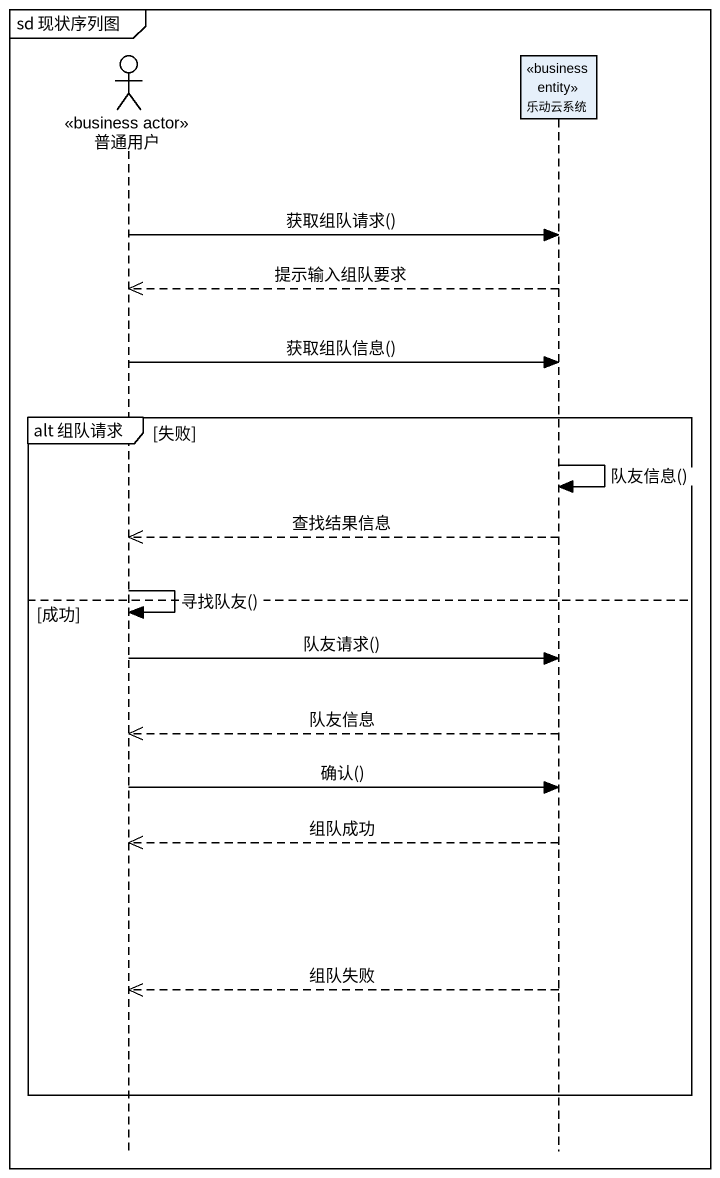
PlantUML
@startuml
mainframe sd 现状序列图
hide footbox
actor 普通用户 <<business actor>>
participant 乐动云系统 <<business entity>>

普通用户 -> 乐动云系统 : 获取组队请求()
乐动云系统 -->> 普通用户 : 提示输入组队要求
普通用户 -> 乐动云系统 : 获取组队信息()
group alt 组队请求 [失败]
  乐动云系统 -> 乐动云系统 : 队友信息()
  乐动云系统 -->> 普通用户 : 查找结果信息
  普通用户 -> 普通用户 : 寻找队友()
else 成功
  普通用户 -> 乐动云系统 : 队友请求()
  乐动云系统 -->> 普通用户 : 队友信息
  普通用户 -> 乐动云系统 : 确认()
  乐动云系统 -->> 普通用户 : 组队成功
  乐动云系统 -->> 普通用户 : 组队失败
end
@enduml
